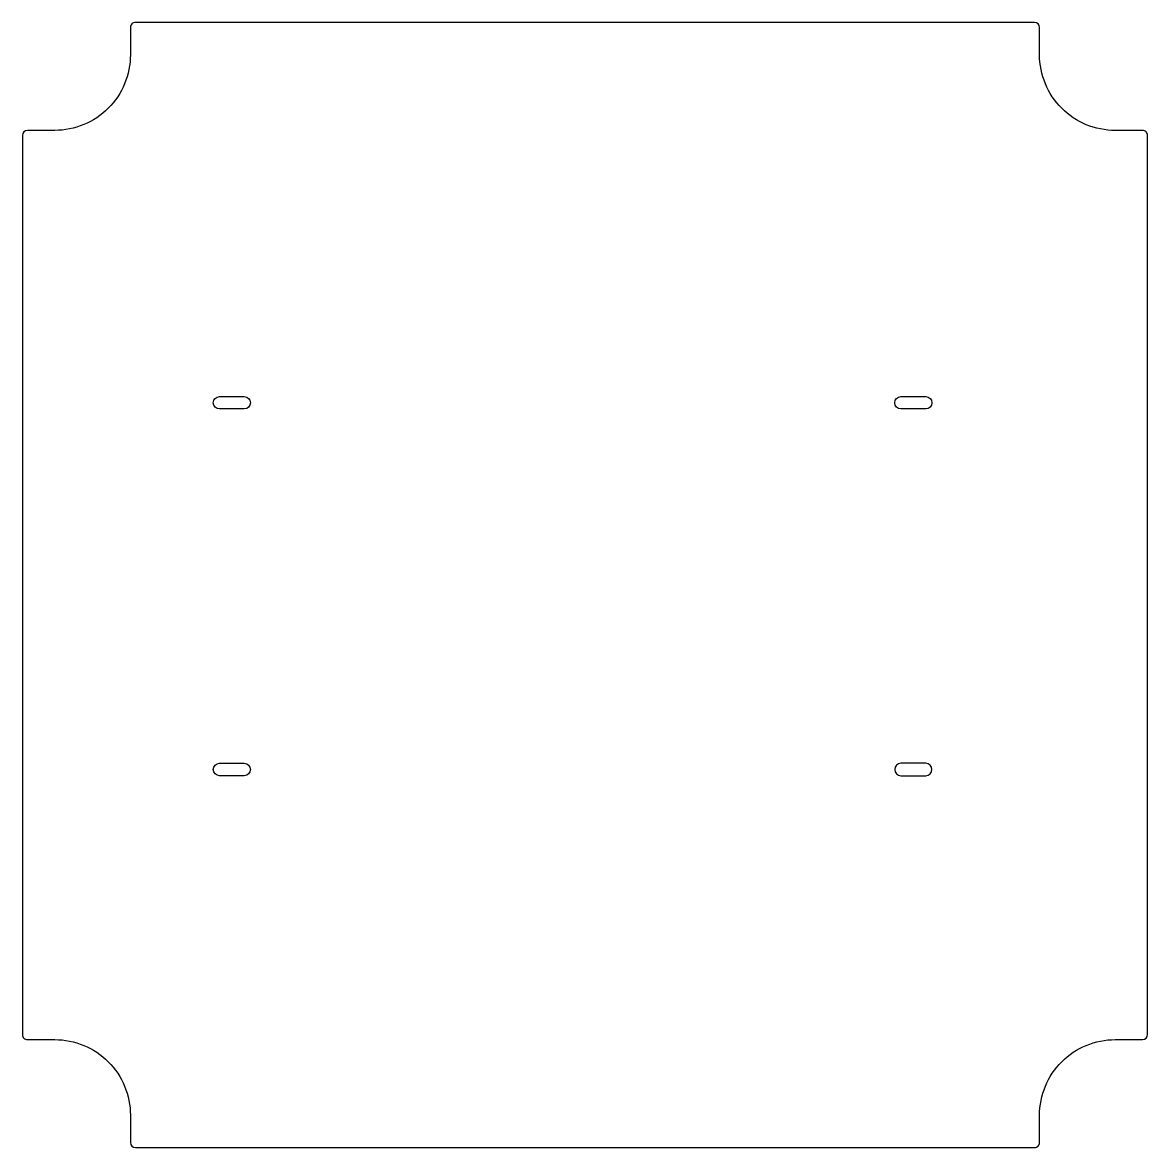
# Model space of a CAD drawing. Header units: millimetres. Extents: x -463 to -9, y -480 to -26.
import ezdxf

# ---------------------------------------------------------------- set-up
doc = ezdxf.new("R2010")
doc.units = ezdxf.units.MM
doc.layers.get('0').update_dxf_attribs({"linetype": 'CONTINUOUS'})

msp = doc.modelspace()

# ---------------------------------------------------------------- linework, layer by layer
for points in [[(-52.26, -27.81, 0.41421), (-54.26, -25.81), (-417.16, -25.81, 0.414217), (-419.16, -27.81), (-419.16, -38.81, -0.414214), (-449.71, -69.36), (-460.71, -69.36, 0.41421), (-462.71, -71.36), (-462.71, -434.26, 0.414217), (-460.71, -436.26), (-449.71, -436.26, -0.414214), (-419.16, -466.81), (-419.16, -477.81, 0.41421), (-417.16, -479.81), (-54.26, -479.81, 0.414217), (-52.26, -477.81), (-52.26, -466.81, -0.414214), (-21.71, -436.26), (-10.71, -436.26, 0.41421), (-8.71, -434.26), (-8.71, -71.37, 0.414217), (-10.71, -69.37), (-21.71, -69.37, -0.414214), (-52.26, -38.82)], [(-383.21, -176.76), (-373.21, -176.76, -1), (-373.21, -181.76), (-383.21, -181.76, -1)], [(-108.21, -176.76), (-98.21, -176.76, -1), (-98.21, -181.76), (-108.21, -181.76, -1)], [(-383.21, -324.76), (-373.21, -324.76, -1), (-373.21, -329.76), (-383.21, -329.76, -1)], [(-98.19, -329.76, 1), (-98.19, -324.76), (-108.19, -324.76, 1), (-108.19, -329.76)]]:
    msp.add_lwpolyline(points, format="xyb", close=True)

doc.saveas('drawing.dxf')
